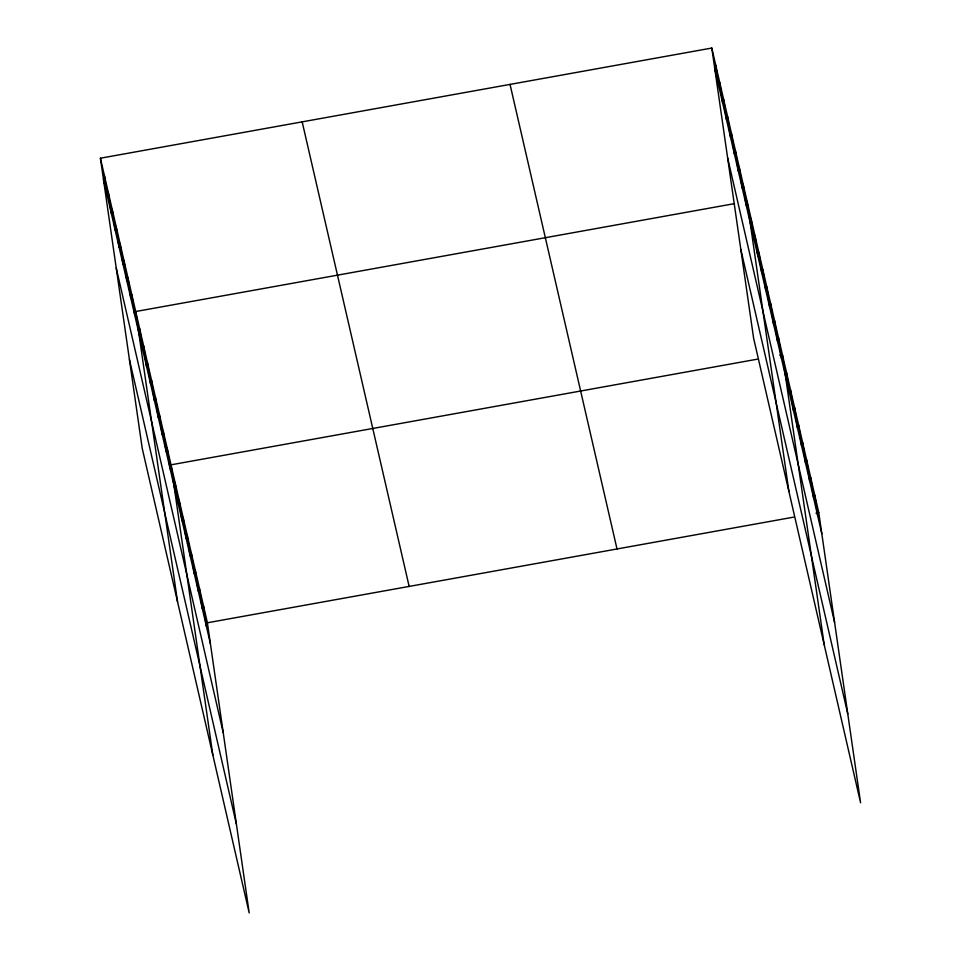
<?xml version="1.0" encoding="UTF-8"?>
<svg xmlns="http://www.w3.org/2000/svg" width="961" height="961" viewBox="0 0 961 961"><rect width="100%" height="100%" fill="white"/><g stroke="black" fill="none" stroke-linecap="round" stroke-linejoin="round"><path stroke-width="1.44" d="M100.412 158.217L207.384 622.776L249.199 912.95L142.228 448.391L100.412 158.217L711.801 48.05L818.772 512.609L860.588 802.783L753.616 338.224L711.801 48.05M734.492 203.624L135.717 311.52L177.533 601.694M757.184 359.21L171.01 464.824L212.825 754.998M779.599 355.174L782.398 354.657L824.214 644.831M207.384 622.776L793.558 517.162M815.973 513.114L818.772 512.609M714.828 69.024L821.799 533.595M727.621 157.856L834.592 622.428M740.811 249.392L847.782 713.951M510.039 84.4L617.01 548.971M302.174 121.855L409.146 586.426M103.44 179.19L210.411 643.762M116.233 268.023L223.204 732.594M129.423 359.546L236.394 824.118M814.736 495.059L817.751 516.045M810.688 477.509L813.715 498.495M806.651 459.959L809.667 480.944M802.603 442.408L805.63 463.394M798.567 424.858L801.594 445.844M794.531 407.308L797.546 428.294M790.483 389.758L793.51 410.743M786.446 372.207L789.462 393.193M778.482 337.623L781.509 358.609M774.554 320.59L777.581 341.575M770.638 303.556L773.653 324.542M766.71 286.522L769.737 307.508M762.794 269.488L765.809 290.474M758.866 252.455L761.893 273.429M754.95 235.421L757.965 256.395M751.022 218.387L754.049 239.361M747.105 201.354L788.921 491.527M743.177 184.32L746.204 205.294M739.261 167.286L742.276 188.26M735.333 150.252L738.36 171.226M731.417 133.219L734.432 154.192M727.489 116.185L730.516 137.159M723.573 99.151L726.588 120.125M719.645 82.117L722.672 103.091M715.729 65.084L718.744 86.058M203.348 605.226L206.363 626.212M199.299 587.676L202.327 608.661M195.263 570.125L198.278 591.111M191.215 552.575L194.242 573.561M187.179 535.025L190.206 556.011M183.143 517.474L186.158 538.46M179.094 499.924L182.122 520.91M175.058 482.374L178.073 503.36M167.094 447.79L170.109 468.776M163.166 430.756L166.193 451.73M159.25 413.723L162.265 434.696M155.322 396.689L158.349 417.663M151.406 379.655L154.421 400.629M147.477 362.621L150.505 383.595M143.561 345.588L146.577 366.561M139.633 328.554L142.66 349.528M131.789 294.486L134.816 315.46M127.873 277.453L130.888 298.427M123.945 260.419L126.972 281.393M120.029 243.385L123.044 264.359M116.101 226.352L119.128 247.325M112.185 209.318L115.2 230.292M108.257 192.284L111.284 213.258M104.341 175.25L107.356 196.224"/></g></svg>
